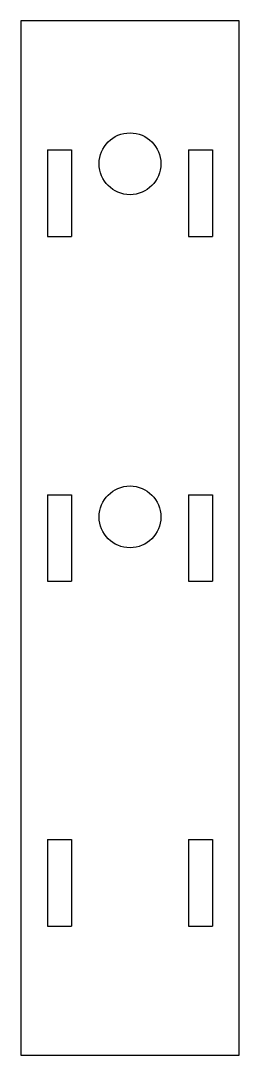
# Model space of a CAD drawing. Header units: millimetres. Extents: x 0 to 62, y 0 to 293.
import ezdxf

# ---------------------------------------------------------------- set-up
doc = ezdxf.new("R2010")
doc.units = ezdxf.units.MM

msp = doc.modelspace()

# ---------------------------------------------------------------- linework, layer by layer
for p, q in [((0, 293.025), (0, 0)), ((62, 293.025), (0, 293.025)), ((62, 0), (62, 293.025)), ((7.575, 256.4375), (7.575, 231.9375)), ((7.575, 256.4375), (14.425, 256.4375)), ((14.425, 256.4375), (14.425, 231.9375)), ((47.575, 256.4375), (47.575, 231.9375)), ((47.575, 256.4375), (54.425, 256.4375)), ((54.425, 256.4375), (54.425, 231.9375)), ((7.575, 231.9375), (14.425, 231.9375)), ((47.575, 231.9375), (54.425, 231.9375)), ((7.575, 158.7625), (7.575, 134.2625)), ((7.575, 158.7625), (14.425, 158.7625)), ((14.425, 158.7625), (14.425, 134.2625)), ((47.575, 158.7625), (47.575, 134.2625)), ((47.575, 158.7625), (54.425, 158.7625)), ((54.425, 158.7625), (54.425, 134.2625)), ((7.575, 134.2625), (14.425, 134.2625)), ((47.575, 134.2625), (54.425, 134.2625)), ((7.575, 61.0875), (7.575, 36.5875)), ((7.575, 61.0875), (14.425, 61.0875)), ((14.425, 61.0875), (14.425, 36.5875)), ((47.575, 61.0875), (47.575, 36.5875)), ((47.575, 61.0875), (54.425, 61.0875)), ((54.425, 61.0875), (54.425, 36.5875)), ((7.575, 36.5875), (14.425, 36.5875)), ((47.575, 36.5875), (54.425, 36.5875)), ((0, 0), (62, 0))]:
    msp.add_line(p, q)
for centre in [(31, 252.5), (31, 152.5)]:
    msp.add_circle(centre, 8.75)

doc.saveas('drawing.dxf')
